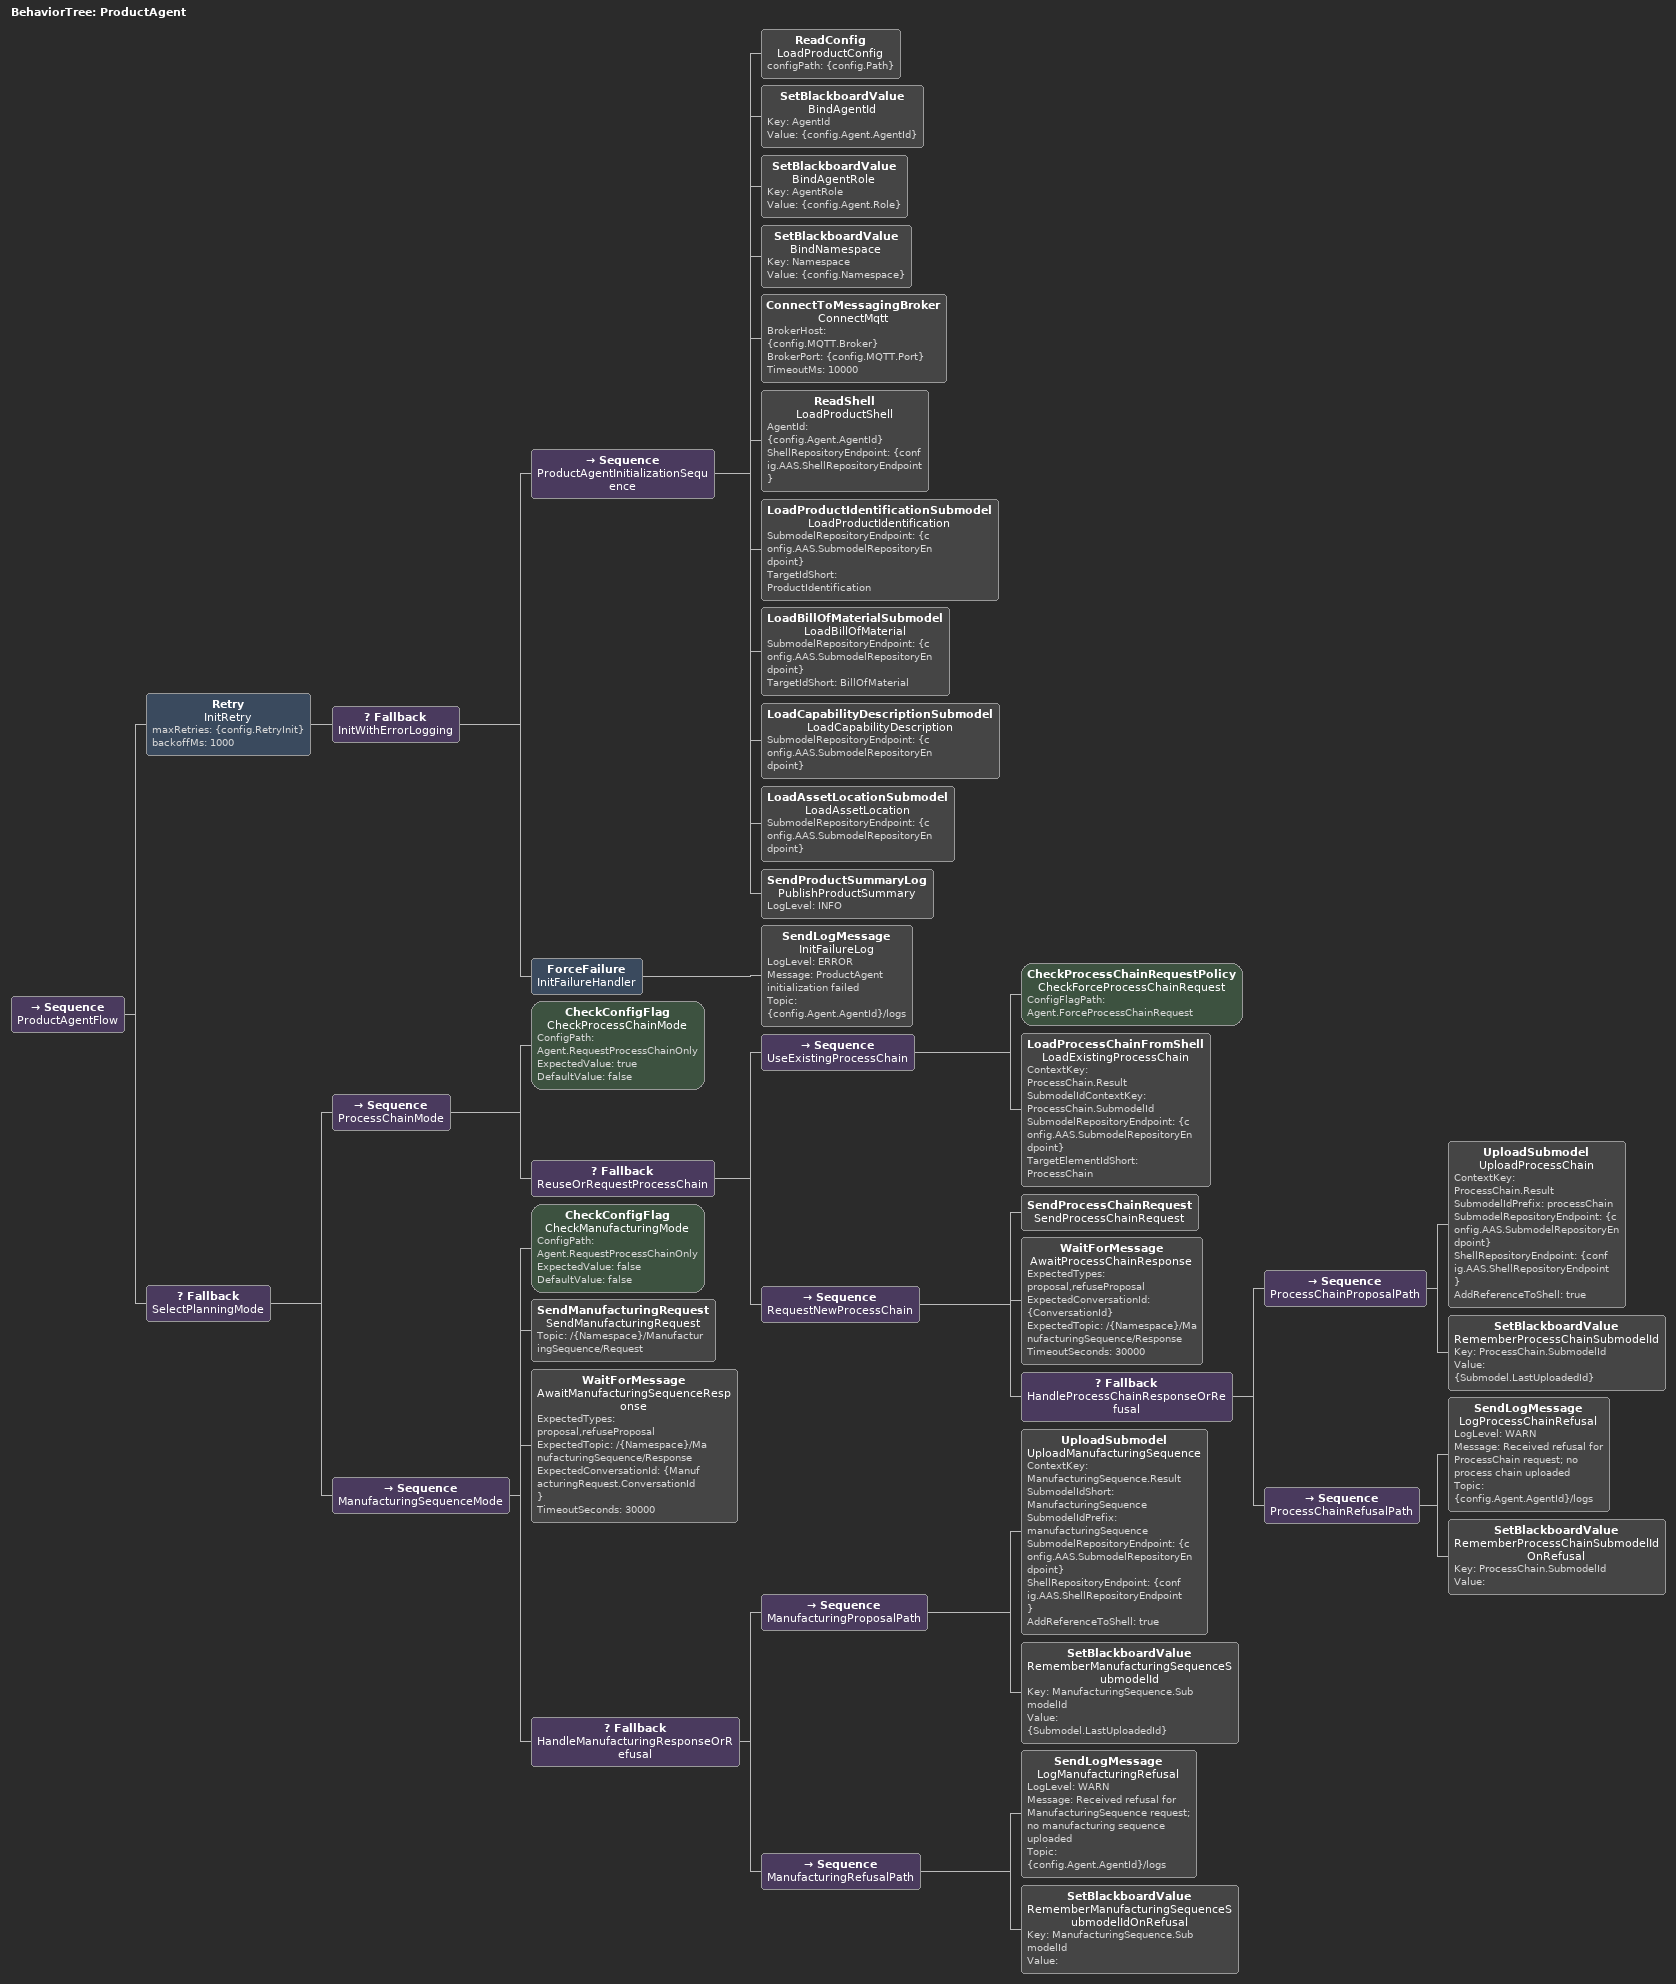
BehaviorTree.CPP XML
<?xml version="1.0" encoding="UTF-8"?>
<root BTCPP_format="4" main_tree_to_execute="ProductAgent">
  <BehaviorTree ID="ProductAgent">
    <Sequence name="ProductAgentFlow">
      <Retry name="InitRetry" maxRetries="{config.RetryInit}" backoffMs="1000">
        <Fallback name="InitWithErrorLogging">
          <Sequence name="ProductAgentInitializationSequence">
            <ReadConfig name="LoadProductConfig" configPath="{config.Path}" />
            <SetBlackboardValue name="BindAgentId" Key="AgentId" Value="{config.Agent.AgentId}" />
            <SetBlackboardValue name="BindAgentRole" Key="AgentRole" Value="{config.Agent.Role}" />
            <SetBlackboardValue name="BindNamespace" Key="Namespace" Value="{config.Namespace}" />
            <ConnectToMessagingBroker
              name="ConnectMqtt"
              BrokerHost="{config.MQTT.Broker}"
              BrokerPort="{config.MQTT.Port}"
              TimeoutMs="10000" />
            <ReadShell name="LoadProductShell" AgentId="{config.Agent.AgentId}" ShellRepositoryEndpoint="{config.AAS.ShellRepositoryEndpoint}" />
            <LoadProductIdentificationSubmodel name="LoadProductIdentification" SubmodelRepositoryEndpoint="{config.AAS.SubmodelRepositoryEndpoint}" TargetIdShort="ProductIdentification" />
            <LoadBillOfMaterialSubmodel name="LoadBillOfMaterial" SubmodelRepositoryEndpoint="{config.AAS.SubmodelRepositoryEndpoint}" TargetIdShort="BillOfMaterial" />
            <LoadCapabilityDescriptionSubmodel name="LoadCapabilityDescription" SubmodelRepositoryEndpoint="{config.AAS.SubmodelRepositoryEndpoint}" />
            <LoadAssetLocationSubmodel name="LoadAssetLocation" SubmodelRepositoryEndpoint="{config.AAS.SubmodelRepositoryEndpoint}" />
            <SendProductSummaryLog name="PublishProductSummary" LogLevel="INFO" />
          </Sequence>
          <ForceFailure name="InitFailureHandler">
            <SendLogMessage name="InitFailureLog" LogLevel="ERROR" Message="ProductAgent initialization failed" Topic="{config.Agent.AgentId}/logs" />
          </ForceFailure>
        </Fallback>
      </Retry>

      <Fallback name="SelectPlanningMode">
        <Sequence name="ProcessChainMode">
          <CheckConfigFlag name="CheckProcessChainMode"
                           ConfigPath="Agent.RequestProcessChainOnly"
                           ExpectedValue="true"
                           DefaultValue="false" />
          <Fallback name="ReuseOrRequestProcessChain">
            <Sequence name="UseExistingProcessChain">
              <CheckProcessChainRequestPolicy name="CheckForceProcessChainRequest" ConfigFlagPath="Agent.ForceProcessChainRequest" />
              <LoadProcessChainFromShell name="LoadExistingProcessChain"
                                         ContextKey="ProcessChain.Result"
                                         SubmodelIdContextKey="ProcessChain.SubmodelId"
                                         SubmodelRepositoryEndpoint="{config.AAS.SubmodelRepositoryEndpoint}"
                                         TargetElementIdShort="ProcessChain" />
            </Sequence>
            <Sequence name="RequestNewProcessChain">
              <SendProcessChainRequest name="SendProcessChainRequest" />
              <!-- Expect negotiation reply: 'proposal' or 'refuseProposal' for the callForProposal pattern -->
              <WaitForMessage name="AwaitProcessChainResponse" ExpectedTypes="proposal,refuseProposal" ExpectedConversationId="{ConversationId}" ExpectedTopic="/{Namespace}/ManufacturingSequence/Response" TimeoutSeconds="30000" />
              <Fallback name="HandleProcessChainResponseOrRefusal">
                <Sequence name="ProcessChainProposalPath">
                  <UploadSubmodel name="UploadProcessChain"
                                 ContextKey="ProcessChain.Result"
                                 SubmodelIdPrefix="processChain"
                                 SubmodelRepositoryEndpoint="{config.AAS.SubmodelRepositoryEndpoint}"
                                 ShellRepositoryEndpoint="{config.AAS.ShellRepositoryEndpoint}"
                                 AddReferenceToShell="true" />
                  <SetBlackboardValue name="RememberProcessChainSubmodelId"
                                      Key="ProcessChain.SubmodelId"
                                      Value="{Submodel.LastUploadedId}" />
                </Sequence>
                <Sequence name="ProcessChainRefusalPath">
                  <SendLogMessage name="LogProcessChainRefusal" LogLevel="WARN" Message="Received refusal for ProcessChain request; no process chain uploaded" Topic="{config.Agent.AgentId}/logs" />
                  <SetBlackboardValue name="RememberProcessChainSubmodelIdOnRefusal"
                                      Key="ProcessChain.SubmodelId"
                                      Value="" />
                </Sequence>
              </Fallback>
            </Sequence>
          </Fallback>
        </Sequence>
        <Sequence name="ManufacturingSequenceMode">
          <CheckConfigFlag name="CheckManufacturingMode"
                           ConfigPath="Agent.RequestProcessChainOnly"
                           ExpectedValue="false"
                           DefaultValue="false" />
          <SendManufacturingRequest name="SendManufacturingRequest"
                                    Topic="/{Namespace}/ManufacturingSequence/Request" />
          <WaitForMessage name="AwaitManufacturingSequenceResponse"
                          ExpectedTypes="proposal,refuseProposal"
                          ExpectedTopic="/{Namespace}/ManufacturingSequence/Response"
                          ExpectedConversationId="{ManufacturingRequest.ConversationId}"
                          TimeoutSeconds="30000" />
          <Fallback name="HandleManufacturingResponseOrRefusal">
            <Sequence name="ManufacturingProposalPath">
              <UploadSubmodel name="UploadManufacturingSequence"
                              ContextKey="ManufacturingSequence.Result"
                              SubmodelIdShort="ManufacturingSequence"
                              SubmodelIdPrefix="manufacturingSequence"
                              SubmodelRepositoryEndpoint="{config.AAS.SubmodelRepositoryEndpoint}"
                              ShellRepositoryEndpoint="{config.AAS.ShellRepositoryEndpoint}"
                              AddReferenceToShell="true" />
              <SetBlackboardValue name="RememberManufacturingSequenceSubmodelId"
                                  Key="ManufacturingSequence.SubmodelId"
                                  Value="{Submodel.LastUploadedId}" />
            </Sequence>
            <Sequence name="ManufacturingRefusalPath">
              <SendLogMessage name="LogManufacturingRefusal" LogLevel="WARN" Message="Received refusal for ManufacturingSequence request; no manufacturing sequence uploaded" Topic="{config.Agent.AgentId}/logs" />
              <SetBlackboardValue name="RememberManufacturingSequenceSubmodelIdOnRefusal"
                                  Key="ManufacturingSequence.SubmodelId"
                                  Value="" />
            </Sequence>
          </Fallback>
        </Sequence>
      </Fallback>
    </Sequence>
  </BehaviorTree>

</root>
